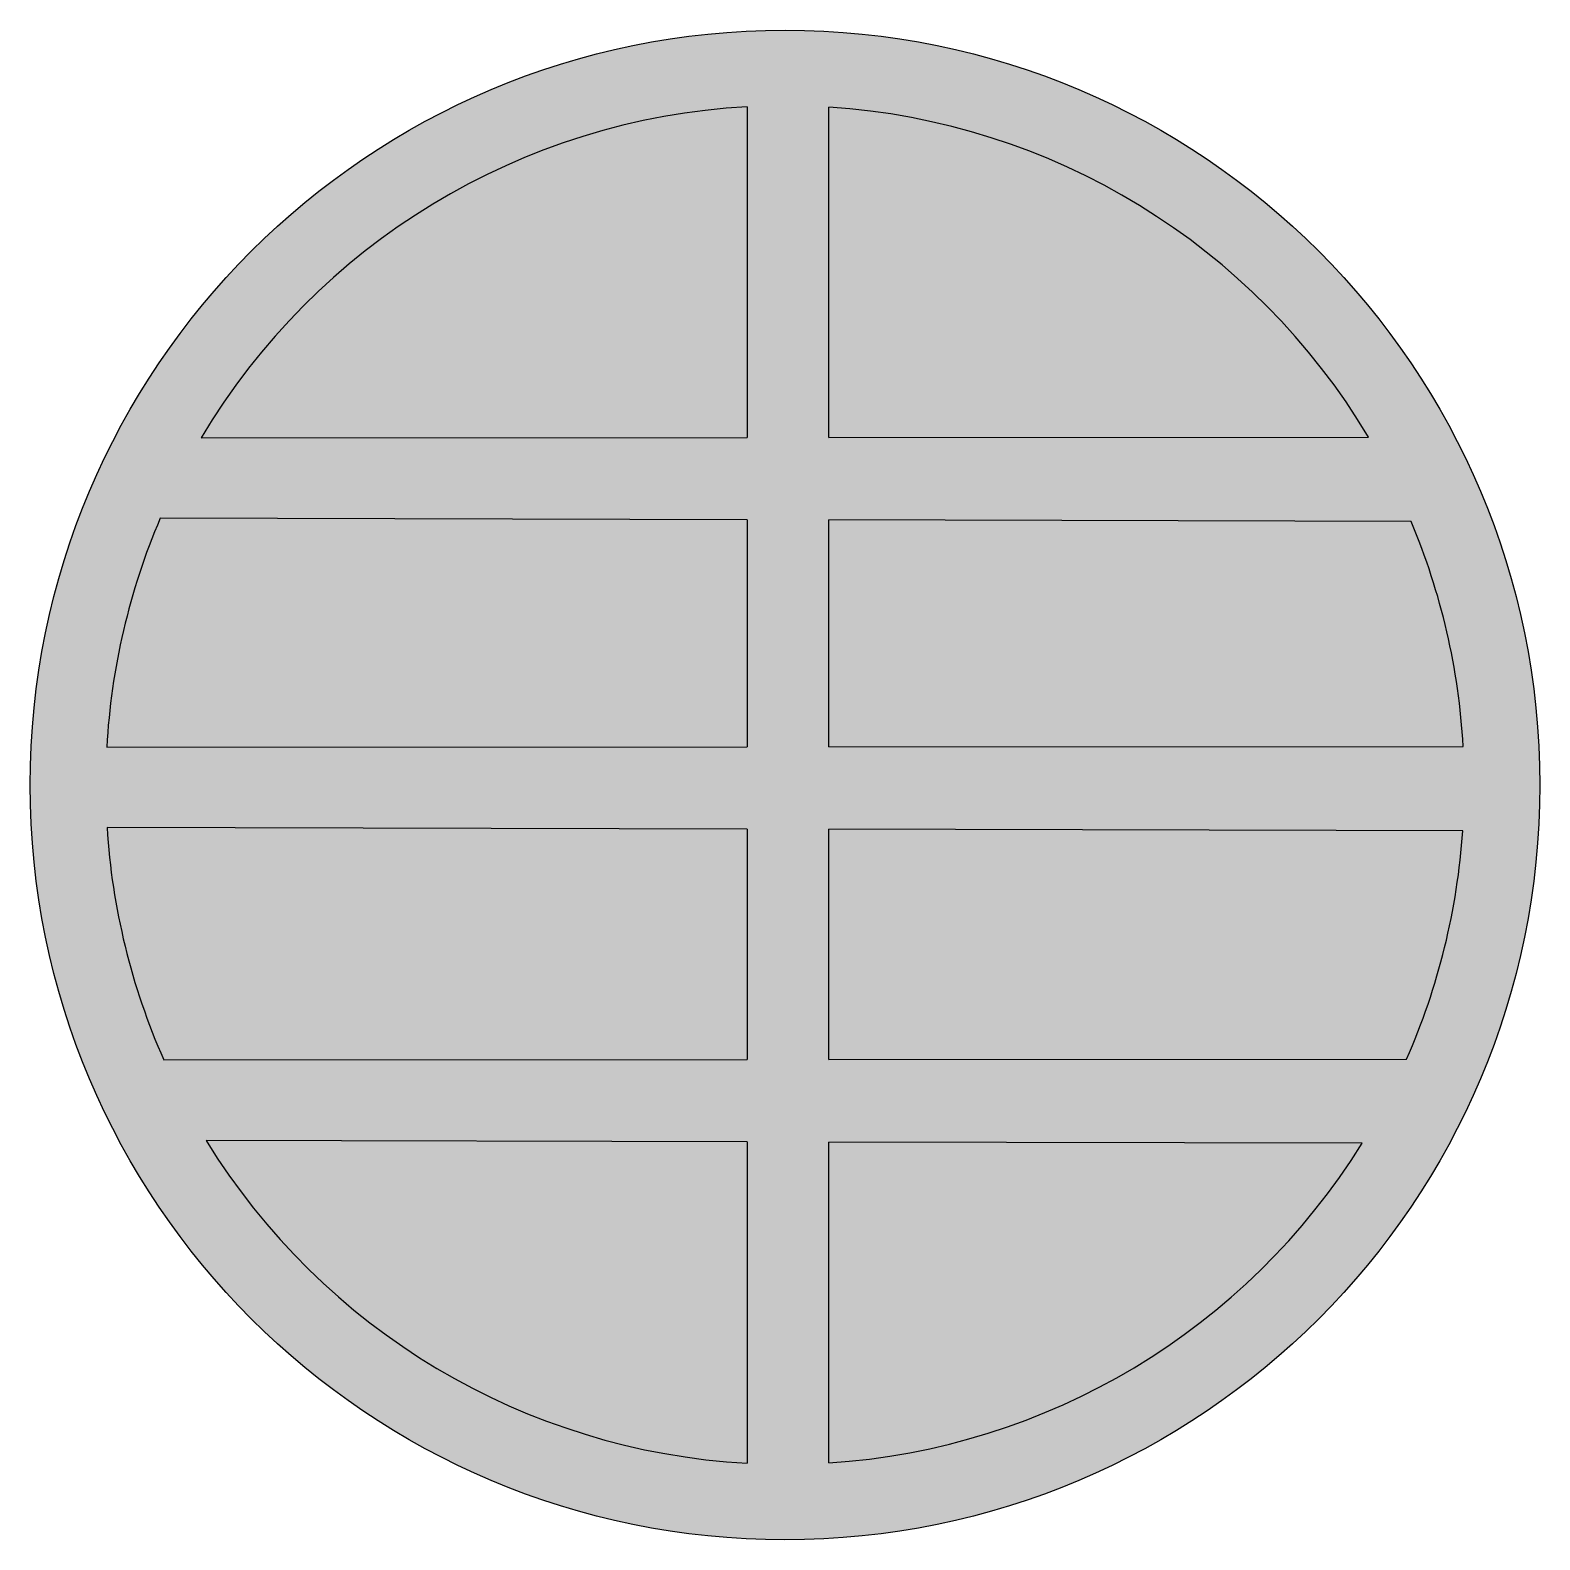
# Model space of a CAD drawing. Extents: x -1 to 1, y -1 to 1.
import ezdxf

# ---------------------------------------------------------------- set-up
doc = ezdxf.new("R2010")
doc.units = 0
doc.header["$MEASUREMENT"] = 0
doc.layers.get('0').update_dxf_attribs({"color": 1, "linetype": 'CONTINUOUS'})

msp = doc.modelspace()

# ---------------------------------------------------------------- hatches: boundary and pattern name
h = msp.add_hatch(color=256)
h.paths.add_polyline_path([(-1, 0, 1), (1, 0, 1)])
h.paths.add_polyline_path([(-0.05, 0.4604), (-0.7736, 0.4599, -0.249708), (-0.05, 0.8986)], flags=16)
h.paths.add_polyline_path([(-0.05, 0.3514), (-0.0501, 0.0506), (-0.8986, 0.0501, -0.087177), (-0.8277, 0.3534)], flags=16)
h.paths.add_polyline_path([(0.058, 0.4604), (0.058, 0.8981, -0.247021), (0.7731, 0.4608)], flags=16)
h.paths.add_polyline_path([(0.058, 0.3511), (0.8295, 0.3492, -0.085618), (0.8985, 0.0511), (0.058, 0.0506)], flags=16)
h.paths.add_polyline_path([(-0.0501, -0.0584), (-0.0501, -0.3637), (-0.823, -0.3642, -0.08875), (-0.8982, -0.0562)], flags=16)
h.paths.add_polyline_path([(0.058, -0.0586), (0.8979, -0.0607, -0.08719), (0.8235, -0.3632), (0.058, -0.3637)], flags=16)
h.paths.add_polyline_path([(-0.0501, -0.4727), (-0.0501, -0.8986, -0.245897), (-0.767, -0.4709)], flags=16)
h.paths.add_polyline_path([(0.058, -0.473), (0.7646, -0.4747, -0.242238), (0.058, -0.8981)], flags=16)
h = msp.add_hatch(color=255)
h.paths.add_polyline_path([(0.7731, 0.4608, 0.247021), (0.058, 0.8981), (0.058, 0.4604)])
h.paths.add_polyline_path([(-0.05, 0.8986, 0.249708), (-0.7736, 0.4599), (-0.05, 0.4604)])
h.paths.add_polyline_path([(-0.0501, 0.0506), (-0.05, 0.3514), (-0.8277, 0.3534, 0.087177), (-0.8986, 0.0501)])
h.paths.add_polyline_path([(0.8985, 0.0511, 0.085618), (0.8295, 0.3492), (0.058, 0.3511), (0.058, 0.0506)])
h.paths.add_polyline_path([(0.058, -0.0586), (0.058, -0.3637), (0.8235, -0.3632, 0.08719), (0.8979, -0.0607)])
h.paths.add_polyline_path([(-0.0501, -0.3637), (-0.0501, -0.0584), (-0.8982, -0.0562, 0.08875), (-0.823, -0.3642)])
h.paths.add_polyline_path([(-0.767, -0.4709, 0.245897), (-0.0501, -0.8986), (-0.0501, -0.4727)])
h.paths.add_polyline_path([(0.058, -0.473), (0.058, -0.8981, 0.242238), (0.7646, -0.4747)])

# ---------------------------------------------------------------- linework, layer by layer
for p, q in [((-0.05, 0.8986), (-0.05, 0.4604)), ((0.058, 0.4604), (0.058, 0.8981)), ((-0.7736, 0.4599), (-0.05, 0.4604)), ((0.058, 0.4604), (0.7731, 0.4608)), ((-0.05, 0.3514), (-0.8277, 0.3534)), ((-0.05, 0.3514), (-0.0501, 0.0506)), ((0.058, 0.0506), (0.058, 0.3511)), ((0.8295, 0.3492), (0.058, 0.3511)), ((-0.8986, 0.0501), (-0.0501, 0.0506)), ((0.058, 0.0506), (0.8985, 0.0511)), ((-0.0501, -0.0584), (-0.8982, -0.0562)), ((-0.0501, -0.0584), (-0.0501, -0.3637)), ((0.058, -0.3637), (0.058, -0.0586)), ((0.8979, -0.0607), (0.058, -0.0586)), ((-0.823, -0.3642), (-0.0501, -0.3637)), ((0.058, -0.3637), (0.8235, -0.3632)), ((-0.0501, -0.4727), (-0.767, -0.4709)), ((-0.0501, -0.4727), (-0.0501, -0.8986)), ((0.058, -0.8981), (0.058, -0.473)), ((0.7646, -0.4747), (0.058, -0.473))]:
    msp.add_line(p, q)
msp.add_circle((0, 0), 1)
for start, end in [(93.1852, 149.2671), (30.8007, 86.3027), (156.8823, 176.8114), (3.2563, 22.8308), (183.5823, 203.8691), (336.1987, 356.1307), (211.5482, 266.8073), (273.6973, 328.1649)]:
    msp.add_arc((0, 0), 0.9, start, end)

doc.saveas('drawing.dxf')
